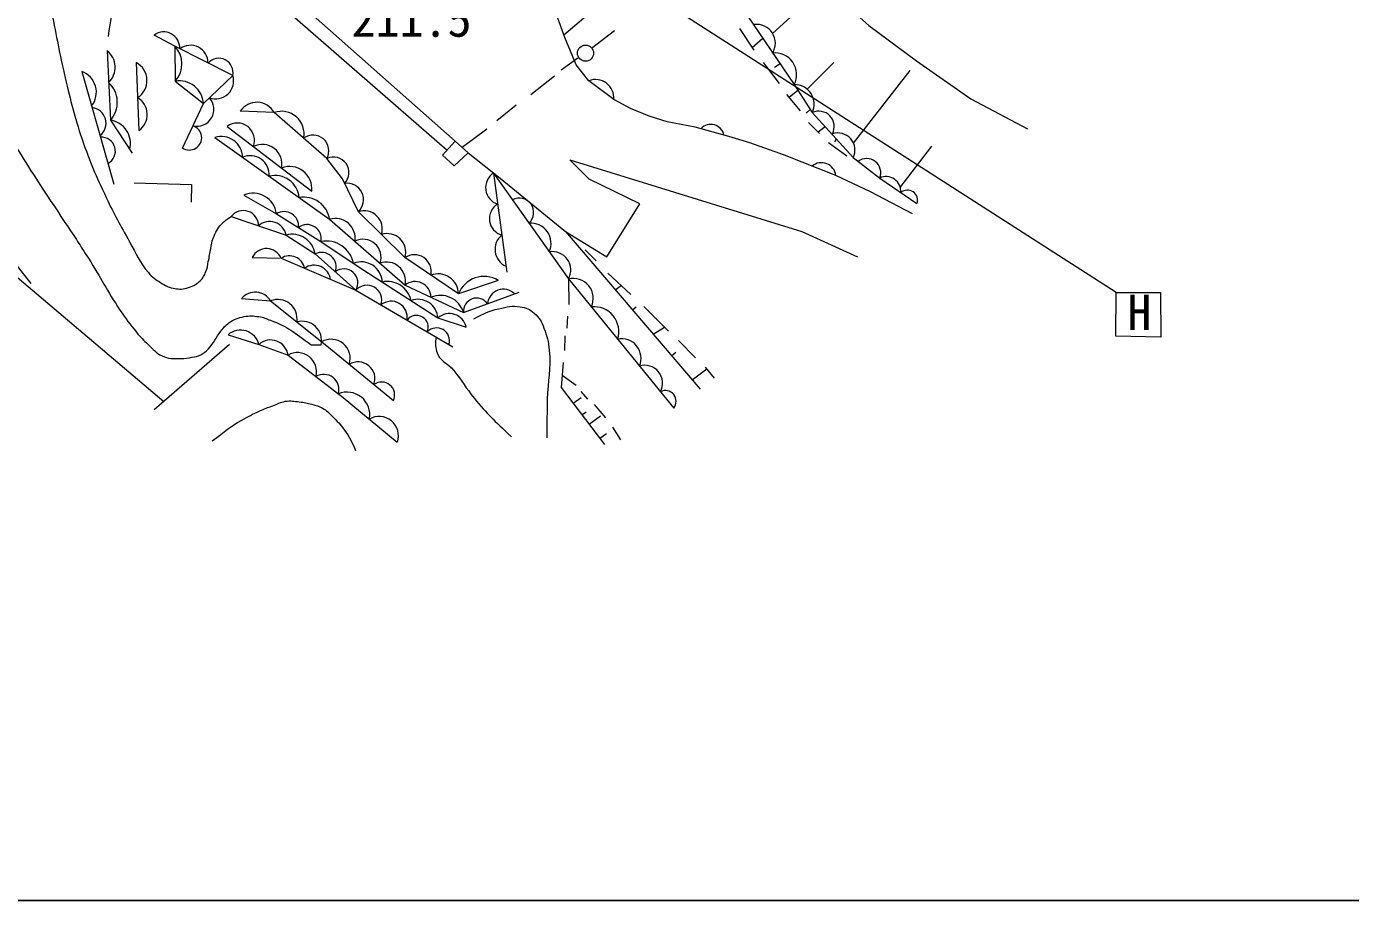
# Model space of a CAD drawing. Units: millimetres, scale not verified. Extents: x 40000 to 680000, y 20000 to 380000.
# Drawn here: x 173200 to 241958, y 205000 to 250392 of the extents above; entities that cross this region are included whole.
import ezdxf
from ezdxf.enums import TextEntityAlignment as Align

# ---------------------------------------------------------------- set-up
doc = ezdxf.new("R2010")
doc.units = ezdxf.units.MM
doc.header["$LTSCALE"] = 1000
for name, color, linetype, lineweight in [('M-BGD', 7, 'Continuous', 13), ('M-BGD-HTXT', 7, 'Continuous', 25), ('M-STR-HTXT', 7, 'Continuous', 13)]:
    doc.layers.add(name, color=color, linetype=linetype, lineweight=lineweight)
doc.styles.add('ＭＳ ゴシック', font='')
doc.styles.get('ＭＳ ゴシック').set_extended_font_data('MS Gothic')

msp = doc.modelspace()

# ---------------------------------------------------------------- linework, layer by layer
at = {"layer": 'M-BGD'}
for p, q in [((201108, 249953), (205683, 253884)), ((185249, 252508), (195044, 243967)), ((185810, 252981), (195468, 244436)), ((229796, 236583), (206118, 251761)), ((211946, 250036), (214225, 252112)), ((210223, 250295), (210976, 249157)), ((202537, 249259), (203734, 250190)), ((211444, 249772), (210888, 249291)), ((178903, 248514), (179036, 244982)), ((200969, 248139), (201827, 248756)), ((211449, 248522), (212291, 247429)), ((212332, 248461), (212036, 248263)), ((213734, 247142), (215122, 248525)), ((176076, 248053), (177734, 242200)), ((199386, 246858), (200617, 247837)), ((216151, 244329), (219093, 248098)), ((212675, 246857), (213370, 246014)), ((213262, 247070), (212805, 246699)), ((197628, 245501), (198633, 246330)), ((213891, 246084), (213694, 245899)), ((183616, 245204), (188012, 241838)), ((195818, 244118), (197100, 245074)), ((213813, 245409), (214374, 244832)), ((214673, 245180), (214313, 244895)), ((214847, 244359), (215808, 243680)), ((215255, 244544), (215153, 244407)), ((218579, 242033), (220218, 244173)), ((197454, 242778), (198146, 237633)), ((201185, 239744), (208178, 231556)), ((202209, 238788), (202792, 238214)), ((201346, 237278), (201363, 235955)), ((203391, 237588), (204582, 236475)), ((203766, 236722), (204081, 236943)), ((204665, 235669), (204868, 235840)), ((205260, 235850), (206538, 234563)), ((201288, 235352), (201263, 234724)), ((205745, 234406), (206334, 234768)), ((201162, 234323), (201137, 233569)), ((207055, 234089), (207935, 233185)), ((206702, 233285), (206928, 233478)), ((207771, 232033), (208523, 232604)), ((208437, 232707), (208914, 232130)), ((201011, 232287), (201753, 231770)), ((201583, 230822), (202010, 231132)), ((201979, 231444), (202331, 231042)), ((202037, 230229), (202262, 230376)), ((202682, 230765), (203260, 230062)), ((202415, 229736), (203001, 230167)), ((202968, 229012), (203314, 229254)), ((203637, 229585), (204039, 228931))]:
    msp.add_line(p, q, dxfattribs=at)
for points in [[(210648, 257304), (212539, 254768), (214599, 252532), (216935, 250447), (219422, 248613), (222236, 246629), (225175, 245072)], [(207894, 255015), (213067, 247375), (213997, 245918), (216132, 243586)], [(219206, 240668), (217033, 241797), (215230, 242654), (212571, 243703), (210768, 244353), (209674, 244678), (207931, 245166), (206468, 245432), (205537, 245742), (204562, 246126), (203705, 246599), (202404, 247574), (201739, 248402), (201159, 249812), (200790, 250832)], [(181297, 244081), (182390, 246386), (183912, 247849), (180898, 249371), (179834, 249947)], [(177381, 249135), (177558, 245529), (178696, 243815)], [(180898, 249371), (180927, 247554), (182390, 246386)], [(197694, 237206), (195634, 236503), (192845, 238387), (190434, 240773), (189605, 242482), (188801, 243537), (186063, 245923), (184304, 245998)], [(182988, 244627), (188942, 240381), (192860, 236965), (195900, 235533), (198789, 236588)], [(196128, 243836), (197794, 242507), (201185, 239744), (203346, 238437), (205054, 241175), (202416, 242456), (201411, 243461), (213469, 239744), (216358, 238437)], [(216132, 243586), (217506, 242522), (219442, 241192)], [(197454, 242778), (201346, 237278), (206812, 230574)], [(178793, 242267), (181763, 242179), (181748, 241262)], [(184495, 241637), (186178, 240658), (188489, 239226), (190474, 237894), (194569, 235257), (196026, 234780)], [(183824, 240522), (186681, 239557), (188188, 238578), (190298, 236694)], [(184922, 238402), (186430, 238352), (190298, 236694), (195347, 233755)], [(184370, 236267), (185877, 236141), (188791, 233805), (192258, 230966)], [(183666, 234383), (185274, 233880), (186781, 233328), (189645, 231117), (192458, 228806)], [(201062, 232941), (200961, 231635), (203219, 228685)]]:
    msp.add_lwpolyline(points, dxfattribs=at)
for points in [[(195468, 244436), (196128, 243836), (195416, 243149), (194807, 243706)], [(232086, 236583), (232101, 234263), (229766, 234307), (229796, 236583)]]:
    msp.add_lwpolyline(points, close=True, dxfattribs=at)
msp.add_circle((202232, 249007), 418, dxfattribs=at)
for centre, radius, start, end in [((211118, 249529), 970, 327.50172, 98.06684), ((180326, 249273), 835, 357.62271, 126.13898), ((176716, 248274), 1088, 313.35142, 52.2797), ((179949, 248447), 1325, 317.60882, 44.25429), ((181706, 248487), 929, 0.44779, 125.97361), ((212070, 247892), 1124, 332.59242, 96.79788), ((178405, 247586), 1053, 302.51393, 61.7992), ((183187, 248000), 741, 348.29218, 138.12922), ((175676, 246973), 1152, 321.95616, 69.67464), ((181134, 246312), 1258, 3.36681, 99.45487), ((183015, 247567), 940, 250.25251, 17.47864), ((202743, 246672), 964, 355.69058, 110.56962), ((176533, 246458), 1384, 317.81087, 47.82025), ((213087, 246363), 1013, 333.96638, 91.10376), ((176514, 245367), 817, 308.1373, 83.4935), ((178441, 245819), 1026, 305.40914, 58.90398), ((182052, 246086), 878, 256.26445, 42.67494), ((185161, 245423), 1032, 28.99841, 146.09352), ((177368, 244312), 1232, 346.03775, 81.11411), ((186446, 244819), 1169, 348.699, 109.15282), ((214340, 245190), 805, 332.10273, 115.23283), ((181655, 244617), 644, 236.22729, 73.01722), ((184146, 244476), 900, 339.08702, 126.02939), ((208735, 244608), 701, 11.60231, 137.14922), ((215341, 243978), 884, 333.6268, 109.09054), ((177096, 243922), 720, 297.4409, 94.1899), ((183322, 243579), 1100, 1.36682, 107.64935), ((185449, 243250), 1016, 348.03912, 117.07729), ((188082, 243931), 820, 331.25261, 126.59921), ((184806, 242681), 1001, 356.4173, 112.59887), ((189138, 242802), 808, 316.1651, 114.63917), ((216831, 242803), 732, 337.37864, 127.12775), ((186864, 241965), 1155, 353.7236, 111.39281), ((197943, 242023), 901, 122.93762, 252.38472), ((214482, 242566), 753, 6.7017, 130.24534), ((186104, 241391), 1263, 5.30992, 103.70625), ((189851, 241398), 854, 313.03337, 98.74068), ((217837, 241827), 770, 355.57955, 115.44053), ((184971, 240520), 1215, 6.51605, 113.07748), ((187601, 240172), 1356, 8.86418, 100.15199), ((198786, 240730), 752, 312.59561, 117.97314), ((218947, 241368), 526, 340.41101, 130.60908), ((184455, 240036), 797, 0.34279, 142.32805), ((186582, 240029), 747, 353.75769, 122.68048), ((190735, 239878), 944, 342.01596, 108.58399), ((198120, 240407), 880, 120.69631, 254.62604), ((185830, 239395), 866, 10.77518, 131.89566), ((187775, 239374), 729, 348.25864, 128.17953), ((189237, 239392), 1032, 351.18864, 106.64786), ((199388, 239126), 1054, 335.51515, 95.0536), ((186999, 238397), 1203, 8.62652, 105.32575), ((190687, 238414), 926, 340.18511, 117.65138), ((191937, 238681), 955, 342.05925, 108.5407), ((198484, 238814), 954, 128.73693, 246.58541), ((185664, 238028), 831, 22.90502, 153.27667), ((188528, 237906), 753, 339.67229, 116.80712), ((188756, 237791), 1459, 11.77421, 100.51157), ((200501, 237739), 962, 331.42271, 99.14604), ((186863, 237691), 791, 10.33177, 123.27105), ((188142, 237138), 856, 7.79474, 125.80808), ((190589, 237079), 1088, 2.19221, 111.81158), ((191892, 237169), 990, 348.08163, 109.75487), ((193341, 237665), 876, 347.41156, 124.49656), ((189687, 237081), 723, 327.60575, 128.87365), ((194577, 236488), 1057, 0.79155, 111.11657), ((196955, 236001), 1413, 58.5005, 159.20582), ((201593, 236270), 1039, 334.5901, 103.7897), ((185078, 235663), 931, 30.8967, 139.57602), ((190877, 236183), 772, 340.99186, 138.60167), ((191941, 235895), 1254, 12.20363, 102.21939), ((193379, 236321), 827, 0.67239, 128.87976), ((197960, 235925), 820, 44.45419, 175.67195), ((186247, 235205), 1006, 351.015, 111.54502), ((192137, 235285), 836, 350.24094, 129.35258), ((193525, 235176), 1047, 4.39988, 110.02313), ((194691, 235165), 1264, 16.9548, 112.59735), ((196579, 235604), 682, 34.20102, 185.92512), ((193451, 234773), 614, 336.7123, 142.88123), ((195159, 234595), 886, 11.98301, 131.74082), ((202682, 234556), 1277, 341.60269, 96.77711), ((184314, 233631), 992, 14.54928, 130.74267), ((187514, 234072), 1013, 347.96092, 105.64657), ((194500, 234073), 666, 342.87944, 136.71409), ((185881, 233203), 909, 7.87361, 131.85378), ((189018, 233154), 994, 341.89295, 119.70028), ((204099, 233159), 1015, 336.74429, 101.63551), ((187269, 232464), 991, 345.21271, 119.45605), ((190417, 232093), 879, 340.28267, 121.09331), ((205300, 231866), 932, 331.57083, 106.80897), ((188635, 231532), 793, 343.70583, 120.96293), ((191643, 231249), 677, 335.30712, 126.06886), ((189854, 230230), 1172, 348.74923, 112.97577), ((206378, 230927), 559, 320.82568, 117.55412), ((191511, 229135), 1003, 340.85455, 120.34413)]:
    msp.add_arc(centre, radius, start, end, dxfattribs=at)
for points, knots in [([(174622, 265443), (174716, 264959), (174743, 264777), (174923, 264388), (175073, 264065), (175204, 263907), (175400, 263610), (175598, 263310), (175734, 263158), (175928, 262856), (176099, 262590), (176205, 262443), (176330, 262153), (176528, 261691), (176586, 261410), (176707, 260922), (176855, 260320), (176894, 259973), (177008, 259364), (177091, 258924), (177110, 258671), (177209, 258234), (177341, 257649), (177488, 257339), (177611, 256752), (177755, 256062), (177832, 255671), (177887, 254968), (177938, 254333), (177922, 253972), (177887, 253335), (177854, 252734), (177787, 252401), (177712, 251803), (177616, 251046), (177577, 250802), (177435, 249869)], [0, 0, 0, 0, 1, 1, 1, 2, 2, 2, 3, 3, 3, 4, 4, 4, 5, 5, 5, 6, 6, 6, 7, 7, 7, 8, 8, 8, 9, 9, 9, 10, 10, 10, 11, 11, 11, 12, 12, 12, 12]), ([(173523, 255963), (173998, 253614), (174116, 253023), (174503, 251140), (174776, 249808), (174894, 249054), (175208, 247732), (175506, 246474), (175675, 245767), (176087, 244542), (176497, 243324), (176803, 242668), (177343, 241502), (177768, 240586), (178058, 240098), (178549, 239216), (178907, 238574), (179059, 238175), (179529, 237608), (179738, 237356), (179906, 237258), (180182, 237081), (180407, 236936), (180547, 236858), (180810, 236805), (181079, 236749), (181248, 236732), (181513, 236805), (181813, 236887), (181990, 236967), (182216, 237181), (182377, 237333), (182431, 237456), (182518, 237659), (182601, 237853), (182600, 237979), (182643, 238186), (182699, 238450), (182715, 238601), (182769, 238864), (182812, 239072), (182820, 239194), (182895, 239392), (183015, 239713), (183107, 239900), (183347, 240146), (183512, 240316), (183597, 240382), (183824, 240522)], [0, 0, 0, 0, 1, 1, 1, 2, 2, 2, 3, 3, 3, 4, 4, 4, 5, 5, 5, 6, 6, 6, 7, 7, 7, 8, 8, 8, 9, 9, 9, 10, 10, 10, 11, 11, 11, 12, 12, 12, 13, 13, 13, 14, 14, 14, 15, 15, 15, 16, 16, 16, 16]), ([(164452, 248695), (165000, 247734), (165154, 247449), (165679, 246700), (166104, 246093), (166369, 245772), (166831, 245193), (167579, 244254), (168044, 243766), (168811, 242843), (170662, 240616), (171221, 239862), (173423, 237036)], [0, 0, 0, 0, 1, 1, 1, 2, 2, 2, 3, 3, 3, 4, 4, 4, 4]), ([(170929, 246976), (171841, 245445), (172082, 245045), (172848, 243824), (173741, 242400), (174046, 241948), (175198, 240219)], [0, 0, 0, 0, 1, 1, 1, 2, 2, 2, 2]), ([(175198, 240219), (175794, 239325), (175947, 239088), (176414, 238355), (177075, 237318), (177368, 236687), (178055, 235666), (178368, 235200), (178555, 234946), (178912, 234513), (179130, 234249), (179261, 234106), (179518, 233878), (179790, 233635), (179911, 233442), (180242, 233287), (180410, 233208), (180514, 233164), (180700, 233154), (181127, 233132), (181373, 233132), (181793, 233213), (181976, 233249), (182085, 233262), (182251, 233346), (182420, 233432), (182507, 233502), (182635, 233642), (182938, 233970), (183022, 234223), (183300, 234572), (183445, 234755), (183527, 234862), (183714, 235001), (183984, 235202), (184182, 235258), (184512, 235326), (184800, 235386), (184973, 235361), (185266, 235326), (185512, 235296), (185638, 235218), (185871, 235134), (186778, 234807), (187070, 234511), (187985, 233863)], [0, 0, 0, 0, 1, 1, 1, 2, 2, 2, 3, 3, 3, 4, 4, 4, 5, 5, 5, 6, 6, 6, 7, 7, 7, 8, 8, 8, 9, 9, 9, 10, 10, 10, 11, 11, 11, 12, 12, 12, 13, 13, 13, 14, 14, 14, 15, 15, 15, 15]), ([(196427, 235207), (196987, 235495), (197195, 235620), (197734, 235734), (198158, 235824), (198412, 235909), (198839, 235835), (199146, 235781), (199330, 235710), (199568, 235508), (199844, 235274), (199941, 235068), (200070, 234729), (200235, 234296), (200301, 234036), (200346, 233574), (200442, 232587), (200269, 232028), (200246, 231037), (200227, 230252), (200224, 229998), (200221, 229027)], [0, 0, 0, 0, 1, 1, 1, 2, 2, 2, 3, 3, 3, 4, 4, 4, 5, 5, 5, 6, 6, 6, 7, 7, 7, 7]), ([(194470, 234266), (194417, 233972), (194424, 233805), (194493, 233523), (194619, 233011), (195070, 232933), (195398, 232519), (195829, 231974), (196016, 231627), (196453, 231087), (197137, 230239), (197443, 229979), (198387, 229077)], [0, 0, 0, 0, 1, 1, 1, 2, 2, 2, 3, 3, 3, 4, 4, 4, 4]), ([(182847, 228865), (183539, 229401), (183742, 229584), (184379, 229945), (184734, 230147), (184936, 230255), (185309, 230423), (185569, 230540), (185719, 230599), (185987, 230699), (186240, 230794), (186373, 230883), (186640, 230925), (186921, 230970), (187086, 230932), (187368, 230900), (187627, 230870), (187771, 230843), (188022, 230774), (188243, 230714), (188377, 230691), (188574, 230573), (188799, 230440), (188900, 230325), (189086, 230141), (189346, 229881), (189492, 229732), (189709, 229435), (189990, 229053), (190060, 228872), (190287, 228369)], [0, 0, 0, 0, 1, 1, 1, 2, 2, 2, 3, 3, 3, 4, 4, 4, 5, 5, 5, 6, 6, 6, 7, 7, 7, 8, 8, 8, 9, 9, 9, 10, 10, 10, 10])]:
    msp.add_open_spline(points, degree=3, knots=knots, dxfattribs=at)
msp.add_open_spline([(187985, 233863), (188245, 233862), (188245, 233862), (188505, 233861)], degree=3, dxfattribs=at)
at = {"layer": 'M-BGD-HTXT'}
msp.add_line((40000, 205000), (579000, 205000), dxfattribs=at)
at = {"layer": 'M-STR-HTXT'}
for p, q in [((135104, 269206), (180324, 230922)), ((179836, 230494), (183737, 233892))]:
    msp.add_line(p, q, dxfattribs=at)

# ---------------------------------------------------------------- texts
at = {"layer": 'M-BGD', "style": 'ＭＳ ゴシック'}
for s, p in [('211.5', (193197, 249310)), ('H', (230993, 234086))]:
    msp.add_text(s, height=1833, dxfattribs=at).set_placement(p, align=Align.BOTTOM_CENTER)

doc.saveas('drawing.dxf')
